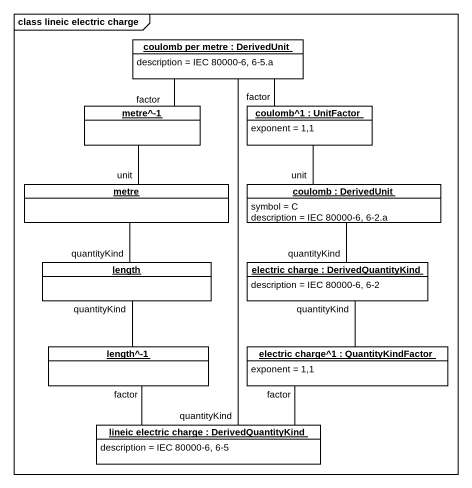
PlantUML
@startuml
mainframe class lineic electric charge
hide circle
hide empty members
object "coulomb per metre : DerivedUnit" as coulomb_per_metre #FFFFFF {
  description = IEC 80000-6, 6-5.a
}
object "metre^-1" as metre_1 #FFFFFF
object "coulomb^1 : UnitFactor" as coulomb_1 #FFFFFF {
  exponent = 1,1
}
object metre #FFFFFF
object "coulomb : DerivedUnit" as coulomb #FFFFFF {
  symbol = C
  description = IEC 80000-6, 6-2.a
}
object length #FFFFFF
object "electric charge : DerivedQuantityKind" as electric_charge #FFFFFF {
  description = IEC 80000-6, 6-2
}
object "length^-1" as length_1 #FFFFFF
object "electric charge^1 : QuantityKindFactor" as electric_charge_1 #FFFFFF {
  exponent = 1,1
}
object "lineic electric charge : DerivedQuantityKind" as lineic_electric_charge #FFFFFF {
  description = IEC 80000-6, 6-5
}
coulomb_per_metre -- lineic_electric_charge : quantityKind
metre_1 -up- coulomb_per_metre : factor
coulomb_1 -up- coulomb_per_metre : factor
metre -up- metre_1 : unit
metre -- length : quantityKind
coulomb -up- coulomb_1 : unit
coulomb -- electric_charge : quantityKind
length -- length_1 : quantityKind
electric_charge -- electric_charge_1 : quantityKind
length_1 -- lineic_electric_charge : factor
electric_charge_1 -left- lineic_electric_charge : factor
@enduml
